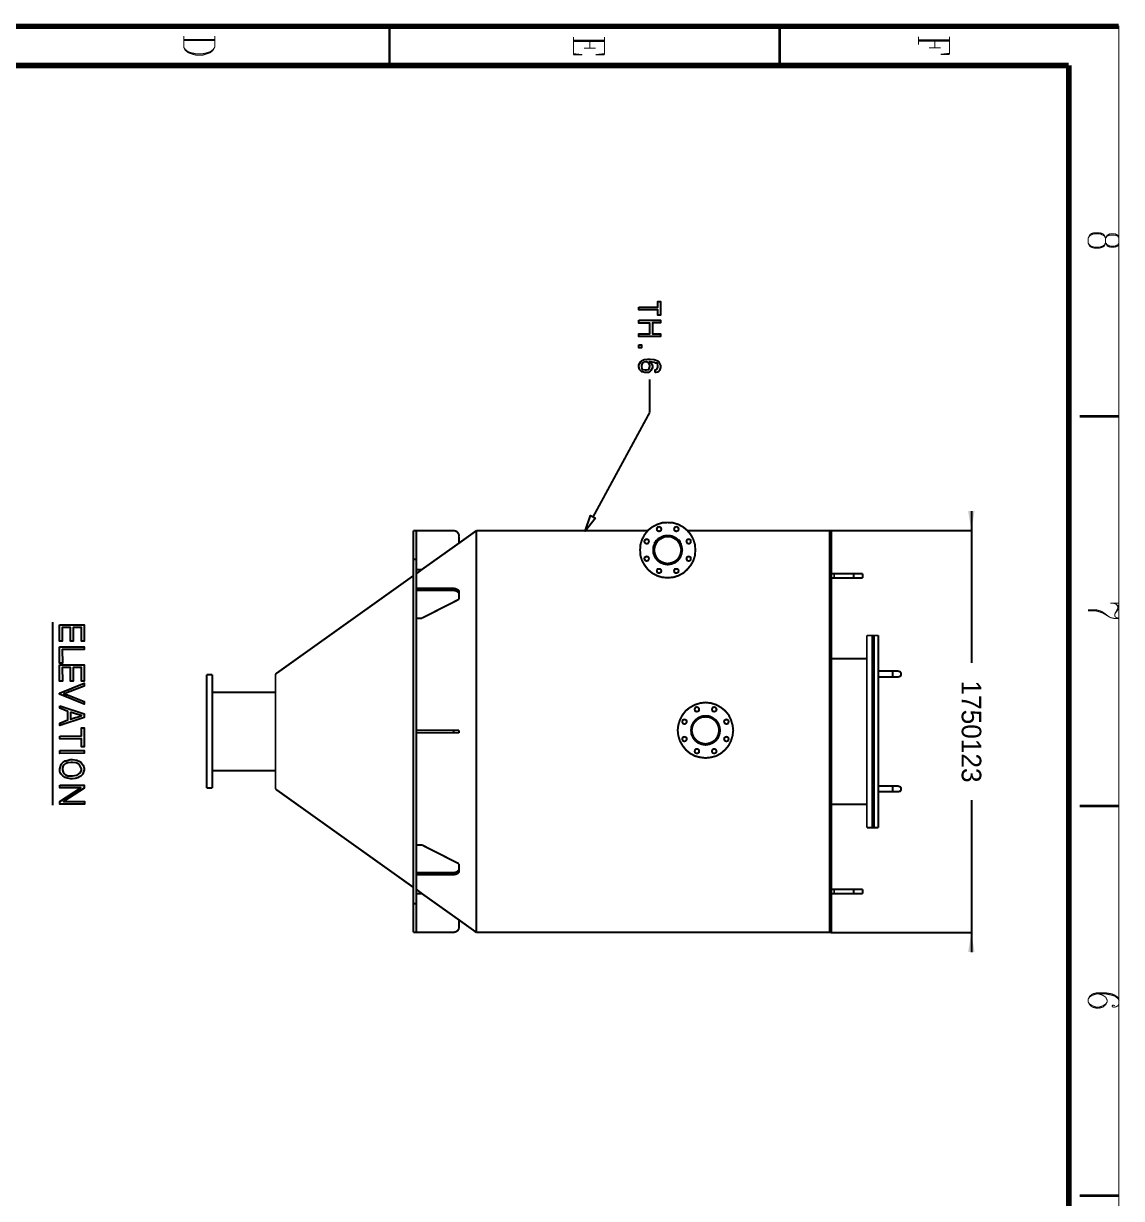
# Model space of a CAD drawing. Extents: x 0.1 to 11.6, y 0.3 to 16.2.
# Drawn here: x 5.98 to 11.58, y 10.24 to 16.23 of the extents above; entities that cross this region are included whole.
import ezdxf

# ---------------------------------------------------------------- set-up
doc = ezdxf.new("R2010")
doc.units = 0
doc.header["$MEASUREMENT"] = 0
doc.dimstyles.get("Standard").update_dxf_attribs({"dimtxt": 0.1, "dimasz": 0.1, "dimexe": 1.25, "dimexo": 0.625, "dimtad": 1, "dimtih": 1, "dimtxsty": 'Standard', "dimcen": 2.5, "dimazin": 3, "dimtfac": 1, "dimtmove": 0, "dimatfit": 3})

# ---------------------------------------------------------------- blocks, each defined once
blk = doc.blocks.new('_CLOSEDFILLED')
at = {"color": 0, "linetype": 'BYBLOCK'}
blk.add_solid([(-1, 0.164), (0, 0), (-1, -0.164)], dxfattribs=at)
blk = doc.blocks.new('*D2')
for p, q in [((10.8182, 13.7467), (10.8182, 12.9717)), ((10.1033, 13.6467), (10.8182, 13.6467)), ((10.8182, 12.2717), (10.8182, 11.4967)), ((10.1033, 11.5967), (10.8182, 11.5967))]:
    blk.add_line(p, q)
at = {"layer": 'Defpoints'}
for p in [(10.1033, 13.6467), (10.8182, 13.6467), (10.1033, 11.5967)]:
    blk.add_point(p, dxfattribs=at)
at = {"xscale": 0.1, "yscale": 0.1}
for p, rotation in [((10.8182, 13.6467), 270), ((10.8182, 11.5967), 90)]:
    blk.add_blockref('_CLOSEDFILLED', p, dxfattribs=dict(at, rotation=rotation))
at = {"insert": (10.8182, 12.6217), "char_height": 0.1, "attachment_point": 5, "rotation": 270}
blk.add_mtext('1750123', dxfattribs=at)

msp = doc.modelspace()

# ---------------------------------------------------------------- linework, layer by layer
at = {"color": 0}
for points, const_width in [([(0.155003, 16.22), (11.57, 16.22)], 0.028333), ([(7.84999, 16.02), (7.84999, 16.22)], 0.013333), ([(9.84, 16.02), (9.84, 16.22)], 0.013333), ([(6.80003, 16.1133), (6.80003, 16.17)], 0.005208), ([(6.95833, 16.1533), (6.80003, 16.1533)], 0.005208), ([(6.95833, 16.1467), (6.80003, 16.1467)], 0.005208), ([(6.95833, 16.17), (6.95833, 16.1133)], 0.005208), ([(8.78836, 16.165), (8.78836, 16.075)], 0.005208), ([(8.94667, 16.1483), (8.78836, 16.1483)], 0.005208), ([(8.94667, 16.1417), (8.78836, 16.1417)], 0.005208), ([(8.87169, 16.1417), (8.87169, 16.1083)], 0.005208), ([(8.94667, 16.165), (8.94667, 16.075)], 0.005208), ([(10.5483, 16.1667), (10.5483, 16.1267)], 0.005208), ([(10.7067, 16.15), (10.5483, 16.15)], 0.005208), ([(10.7067, 16.1433), (10.5483, 16.1433)], 0.005208), ([(10.6317, 16.1433), (10.6317, 16.11)], 0.005208), ([(10.7067, 16.1667), (10.7067, 16.0767)], 0.005208), ([(6.80832, 16.0967), (6.80003, 16.1133)], 0.005208), ([(6.80832, 16.1017), (6.80003, 16.1133)], 0.005208), ([(6.82335, 16.09), (6.80832, 16.1017)], 0.005208), ([(6.82335, 16.085), (6.80832, 16.0967)], 0.005208), ([(6.83832, 16.085), (6.82335, 16.09)], 0.005208), ([(6.83832, 16.08), (6.82335, 16.085)], 0.005208), ([(6.86003, 16.08), (6.83832, 16.085)], 0.005208), ([(6.86003, 16.0733), (6.83832, 16.08)], 0.005208), ([(6.89833, 16.08), (6.86003, 16.08)], 0.005208), ([(6.89833, 16.0733), (6.86003, 16.0733)], 0.005208), ([(6.91997, 16.085), (6.89833, 16.08)], 0.005208), ([(6.91997, 16.08), (6.89833, 16.0733)], 0.005208), ([(6.935, 16.09), (6.91997, 16.085)], 0.005208), ([(6.935, 16.085), (6.91997, 16.08)], 0.005208), ([(6.94997, 16.1017), (6.935, 16.09)], 0.005208), ([(6.94997, 16.0967), (6.935, 16.085)], 0.005208), ([(6.95833, 16.1133), (6.94997, 16.0967)], 0.005208), ([(6.95833, 16.1133), (6.94997, 16.1017)], 0.005208), ([(8.83333, 16.075), (8.78836, 16.08)], 0.005208), ([(8.78836, 16.075), (8.83333, 16.075)], 0.005208), ([(8.90169, 16.1083), (8.84169, 16.1083)], 0.005208), ([(8.90169, 16.075), (8.94667, 16.08)], 0.005208), ([(8.94667, 16.075), (8.90169, 16.075)], 0.005208), ([(10.6617, 16.11), (10.6017, 16.11)], 0.005208), ([(10.6617, 16.0767), (10.7067, 16.0817)], 0.005208), ([(10.7067, 16.0767), (10.6617, 16.0767)], 0.005208), ([(0.398329, 16.02), (11.315, 16.02)], 0.028333), ([(11.315, 16.02), (11.315, 0.516656)], 0.028333), ([(11.4434, 15.1667), (11.4283, 15.1617)], 0.005208), ([(11.4733, 15.1667), (11.4434, 15.1667)], 0.005208), ([(11.4883, 15.1617), (11.4733, 15.1667)], 0.005208), ([(11.4217, 15.155), (11.4134, 15.1383)], 0.005208), ([(11.4217, 15.15), (11.4134, 15.1383)], 0.005208), ([(11.4134, 15.1383), (11.4134, 15.115)], 0.005208), ([(11.4134, 15.115), (11.4217, 15.0983)], 0.005208), ([(11.4134, 15.115), (11.4217, 15.105)], 0.005208), ([(11.4283, 15.1617), (11.4217, 15.155)], 0.005208), ([(11.4283, 15.155), (11.4217, 15.15)], 0.005208), ([(11.4217, 15.105), (11.4283, 15.0983)], 0.005208), ([(11.4434, 15.1617), (11.4283, 15.155)], 0.005208), ([(11.4733, 15.1617), (11.4434, 15.1617)], 0.005208), ([(11.4883, 15.155), (11.4733, 15.1617)], 0.005208), ([(11.4967, 15.155), (11.4883, 15.1617)], 0.005208), ([(11.4967, 15.15), (11.4883, 15.155)], 0.005208), ([(11.4883, 15.0983), (11.4967, 15.105)], 0.005208), ([(11.5033, 15.1383), (11.4967, 15.155)], 0.005208), ([(11.5033, 15.1383), (11.4967, 15.15)], 0.005208), ([(11.4967, 15.0983), (11.5033, 15.115)], 0.005208), ([(11.4967, 15.105), (11.5033, 15.115)], 0.005208), ([(11.5117, 15.155), (11.5033, 15.1383)], 0.005208), ([(11.5117, 15.15), (11.5033, 15.1383)], 0.005208), ([(11.5033, 15.1383), (11.5033, 15.115)], 0.005208), ([(11.5033, 15.115), (11.5117, 15.0983)], 0.005208), ([(11.5033, 15.115), (11.5117, 15.105)], 0.005208), ([(11.5267, 15.1617), (11.5117, 15.155)], 0.005208), ([(11.5267, 15.155), (11.5117, 15.15)], 0.005208), ([(11.5117, 15.105), (11.5267, 15.0983)], 0.005208), ([(11.55, 15.1617), (11.5267, 15.1617)], 0.005208), ([(11.55, 15.155), (11.5267, 15.155)], 0.005208), ([(11.565, 15.155), (11.55, 15.1617)], 0.005208), ([(11.565, 15.15), (11.55, 15.155)], 0.005208), ([(11.55, 15.0983), (11.565, 15.105)], 0.005208), ([(11.5717, 15.1383), (11.565, 15.155)], 0.005208), ([(11.5717, 15.1383), (11.565, 15.15)], 0.005208), ([(11.565, 15.0983), (11.5717, 15.115)], 0.005208), ([(11.565, 15.105), (11.5717, 15.115)], 0.005208), ([(11.4217, 15.0983), (11.4283, 15.0933)], 0.005208), ([(11.4283, 15.0983), (11.4434, 15.0933)], 0.005208), ([(11.4283, 15.0933), (11.4434, 15.0883)], 0.005208), ([(11.4434, 15.0933), (11.4733, 15.0933)], 0.005208), ([(11.4434, 15.0883), (11.4733, 15.0883)], 0.005208), ([(11.4733, 15.0933), (11.4883, 15.0983)], 0.005208), ([(11.4733, 15.0883), (11.4883, 15.0933)], 0.005208), ([(11.4883, 15.0933), (11.4967, 15.0983)], 0.005208), ([(11.5117, 15.0983), (11.5267, 15.0933)], 0.005208), ([(11.5267, 15.0983), (11.55, 15.0983)], 0.005208), ([(11.5267, 15.0933), (11.55, 15.0933)], 0.005208), ([(11.55, 15.0933), (11.565, 15.0983)], 0.005208), ([(9.17665, 14.2483), (9.17665, 14.4183)], 0.01), ([(8.88835, 13.7167), (9.17665, 14.2483)], 0.01), ([(11.37, 14.23), (11.57, 14.23)], 0.013333), ([(7.97168, 13.6467), (7.98665, 13.6467)], 0.01), ([(7.97168, 13.5), (7.97168, 13.6467)], 0.01), ([(7.98665, 13.6467), (8.17665, 13.6467)], 0.01), ([(7.98665, 13.6467), (7.98665, 13.5)], 0.01), ([(8.20503, 13.6166), (8.20335, 13.6283), (8.19667, 13.6383), (8.18832, 13.645), (8.17665, 13.6467)], 0.01), ([(8.29335, 13.6467), (8.20503, 13.5833)], 0.01), ([(8.20503, 13.6166), (8.20503, 13.5833)], 0.01), ([(9.16835, 13.6467), (8.29335, 13.6467)], 0.01), ([(8.29335, 13.6467), (8.29335, 11.5967)], 0.01), ([(9.16835, 13.6467), (8.29335, 13.6467)], 0.01), ([(9.25836, 13.62), (9.25667, 13.62), (9.25499, 13.62), (9.25331, 13.62), (9.25168, 13.62), (9.25168, 13.6183), (9.25, 13.6183), (9.24832, 13.6183), (9.24669, 13.6183), (9.24501, 13.6166), (9.24333, 13.6166), (9.24164, 13.6166), (9.24001, 13.615), (9.23833, 13.615), (9.23665, 13.6133), (9.23503, 13.6133), (9.23335, 13.6117), (9.23167, 13.6117), (9.22999, 13.61), (9.22835, 13.61), (9.22835, 13.6083), (9.22667, 13.6083), (9.22499, 13.6067), (9.22331, 13.6067), (9.22331, 13.605), (9.22168, 13.605), (9.22168, 13.6033), (9.22, 13.6033), (9.21832, 13.6017), (9.21832, 13.6), (9.21669, 13.6), (9.215, 13.5983), (9.21332, 13.5967), (9.21332, 13.595), (9.21164, 13.595), (9.21164, 13.5933), (9.21001, 13.5933), (9.21001, 13.5917), (9.20833, 13.59), (9.20665, 13.5883), (9.20665, 13.5866), (9.20503, 13.5866), (9.20503, 13.585), (9.20503, 13.5833), (9.20335, 13.5833), (9.20335, 13.5817)], 0.01), ([(9.23665, 13.605), (9.23833, 13.605)], 0.01), ([(9.33664, 13.5783), (9.33664, 13.58), (9.33501, 13.5817), (9.33333, 13.5833), (9.33333, 13.585), (9.33165, 13.5866), (9.33165, 13.5883), (9.33003, 13.5883), (9.33003, 13.59), (9.33003, 13.5917), (9.32835, 13.5917), (9.32835, 13.5933), (9.32667, 13.5933), (9.32667, 13.595), (9.32497, 13.595), (9.32497, 13.5967), (9.32335, 13.5967), (9.32335, 13.5983), (9.32167, 13.5983), (9.32167, 13.6), (9.31999, 13.6017), (9.31836, 13.6017), (9.31836, 13.6033), (9.31668, 13.6033), (9.315, 13.605), (9.31332, 13.6067), (9.31168, 13.6083), (9.31, 13.6083), (9.31, 13.61), (9.30832, 13.61), (9.30664, 13.6117), (9.30501, 13.6117), (9.30333, 13.6133), (9.30165, 13.6133), (9.30003, 13.615), (9.29833, 13.615), (9.29665, 13.615), (9.29665, 13.6166), (9.29497, 13.6166), (9.29335, 13.6166)], 0.01), ([(9.30165, 13.605), (9.30333, 13.605)], 0.01), ([(10.095, 13.6467), (9.37001, 13.6467)], 0.01), ([(10.02, 13.6467), (9.37001, 13.6467)], 0.01), ([(10.1033, 13.6467), (10.095, 13.6467)], 0.01), ([(10.095, 13.6467), (10.095, 11.5967)], 0.01), ([(10.1033, 13.6467), (10.1033, 11.5967)], 0.01), ([(8.20503, 13.5833), (8.01497, 13.4483)], 0.01), ([(7.98665, 13.5), (7.97168, 13.5)], 0.01), ([(7.97168, 13.5), (7.97168, 11.7433)], 0.01), ([(7.98665, 13.5), (7.98665, 11.7433)], 0.01), ([(8.01497, 13.4483), (7.98665, 13.4267)], 0.01), ([(8.01497, 13.4483), (7.98665, 13.4483)], 0.01), ([(10.1033, 13.4267), (10.1183, 13.4267)], 0.01), ([(10.1183, 13.4267), (10.1183, 13.405)], 0.01), ([(10.1183, 13.4267), (10.2183, 13.4267)], 0.01), ([(10.2183, 13.4267), (10.2183, 13.405)], 0.01), ([(10.2183, 13.4267), (10.2633, 13.4267)], 0.01), ([(10.2633, 13.405), (10.2633, 13.4267)], 0.01), ([(7.97168, 13.4167), (7.26833, 12.915)], 0.01), ([(10.1033, 13.405), (10.1183, 13.405)], 0.01), ([(10.1183, 13.405), (10.2183, 13.405)], 0.01), ([(10.2183, 13.405), (10.2633, 13.405)], 0.01), ([(7.98665, 13.3517), (8.17665, 13.3517)], 0.01), ([(7.98665, 13.3417), (8.17665, 13.3417)], 0.01), ([(8.17665, 13.3517), (8.17665, 13.3417)], 0.01), ([(8.17665, 13.3517), (8.18001, 13.3517), (8.185, 13.35), (8.18832, 13.35), (8.19168, 13.3483), (8.19499, 13.3467), (8.19835, 13.345), (8.20167, 13.3417), (8.20335, 13.34), (8.20503, 13.3366), (8.20503, 13.3333), (8.20503, 13.3317)], 0.01), ([(8.17665, 13.3417), (8.18001, 13.3417), (8.185, 13.34), (8.18832, 13.34), (8.19168, 13.3383), (8.19499, 13.3366), (8.19835, 13.3333), (8.20167, 13.3317), (8.20335, 13.3283), (8.20503, 13.3267), (8.20503, 13.3233), (8.20503, 13.32)], 0.01), ([(8.20503, 13.3317), (8.20503, 13.32)], 0.01), ([(8.20503, 13.32), (8.20503, 13.2967)], 0.01), ([(8.20503, 13.2967), (8.01497, 13.2)], 0.01), ([(11.5717, 13.2767), (11.5267, 13.2767)], 0.005208), ([(11.5417, 13.2767), (11.5566, 13.2717)], 0.005208), ([(11.5717, 13.25), (11.55, 13.2217)], 0.005208), ([(11.565, 13.25), (11.55, 13.2217)], 0.005208), ([(11.5566, 13.2717), (11.5717, 13.26)], 0.005208), ([(11.5566, 13.2717), (11.565, 13.26)], 0.005208), ([(11.565, 13.26), (11.565, 13.25)], 0.005208), ([(8.01497, 13.2), (7.98665, 13.2)], 0.01), ([(11.4517, 13.2433), (11.4134, 13.2433)], 0.005208), ([(11.4517, 13.2383), (11.4134, 13.2383)], 0.005208), ([(11.4733, 13.2383), (11.4517, 13.2433)], 0.005208), ([(11.4733, 13.2317), (11.4517, 13.2383)], 0.005208), ([(11.4883, 13.2317), (11.4733, 13.2383)], 0.005208), ([(11.4883, 13.2267), (11.4733, 13.2317)], 0.005208), ([(11.5267, 13.2033), (11.4883, 13.2317)], 0.005208), ([(11.5267, 13.2033), (11.4883, 13.2267)], 0.005208), ([(11.55, 13.1983), (11.5267, 13.2033)], 0.005208), ([(11.55, 13.2217), (11.55, 13.21)], 0.005208), ([(11.55, 13.21), (11.5566, 13.2033)], 0.005208), ([(11.5717, 13.1983), (11.55, 13.1983)], 0.005208), ([(11.5566, 13.2033), (11.5717, 13.1983)], 0.005208), ([(6.13167, 13.18), (6.13167, 12.245)], 0.01), ([(10.3133, 13.1117), (10.285, 13.1117)], 0.01), ([(10.285, 12.1317), (10.285, 13.1117)], 0.01), ([(10.3217, 13.1117), (10.3133, 13.1117)], 0.01), ([(10.3133, 12.1317), (10.3133, 13.1117)], 0.01), ([(10.3433, 13.1117), (10.3217, 13.1117)], 0.01), ([(10.3217, 12.1317), (10.3217, 13.1117)], 0.01), ([(10.3433, 12.1317), (10.3433, 13.1117)], 0.01), ([(10.285, 12.9933), (10.1033, 12.9933)], 0.01), ([(6.94667, 12.9117), (6.91667, 12.9117)], 0.01), ([(6.91667, 12.9117), (6.91667, 12.3333)], 0.01), ([(6.94667, 12.9117), (6.94667, 12.3333)], 0.01), ([(7.26833, 12.915), (7.26833, 12.3283)], 0.01), ([(10.4167, 12.93), (10.3433, 12.93)], 0.01), ([(10.3433, 12.9), (10.4167, 12.9)], 0.01), ([(10.445, 12.93), (10.4167, 12.93)], 0.01), ([(10.4167, 12.93), (10.4167, 12.9)], 0.01), ([(10.4167, 12.9), (10.445, 12.9)], 0.01), ([(10.445, 12.9), (10.455, 12.9033), (10.46, 12.91), (10.46, 12.9183), (10.455, 12.9267), (10.445, 12.93)], 0.01), ([(7.26833, 12.8217), (6.94667, 12.8217)], 0.01), ([(10.3433, 12.71), (10.3433, 12.7167)], 0.01), ([(10.3433, 12.5333), (10.3433, 12.71)], 0.01), ([(10.3433, 12.71), (10.345, 12.71)], 0.01), ([(9.47331, 12.7017), (9.46164, 12.7017)], 0.01), ([(7.98665, 12.6283), (7.98665, 12.615)], 0.01), ([(7.98665, 12.6283), (8.17665, 12.6283)], 0.01), ([(7.98665, 12.615), (8.17665, 12.615)], 0.01), ([(8.17665, 12.6283), (8.17665, 12.615)], 0.01), ([(8.17665, 12.6283), (8.20503, 12.6283)], 0.01), ([(8.17665, 12.615), (8.20503, 12.615)], 0.01), ([(8.20503, 12.6283), (8.20503, 12.615)], 0.01), ([(9.46164, 12.555), (9.47331, 12.555)], 0.01), ([(10.3433, 12.5267), (10.3433, 12.5333)], 0.01), ([(10.3433, 12.5333), (10.345, 12.5333)], 0.01), ([(6.94667, 12.4217), (7.26833, 12.4217)], 0.01), ([(6.91667, 12.3333), (6.94667, 12.3333)], 0.01), ([(7.26833, 12.3283), (7.97168, 11.8267)], 0.01), ([(10.4167, 12.3433), (10.3433, 12.3433)], 0.01), ([(10.3433, 12.315), (10.4167, 12.315)], 0.01), ([(10.445, 12.3433), (10.4167, 12.3433)], 0.01), ([(10.4167, 12.3433), (10.4167, 12.315)], 0.01), ([(10.4167, 12.315), (10.445, 12.315)], 0.01), ([(10.445, 12.315), (10.455, 12.3167), (10.46, 12.325), (10.46, 12.3333), (10.455, 12.34), (10.445, 12.3433)], 0.01), ([(10.1033, 12.25), (10.285, 12.25)], 0.01), ([(11.37, 12.2416), (11.57, 12.2416)], 0.013333), ([(10.285, 12.1317), (10.3133, 12.1317)], 0.01), ([(10.3133, 12.1317), (10.3217, 12.1317)], 0.01), ([(10.3217, 12.1317), (10.3433, 12.1317)], 0.01), ([(8.01497, 12.0433), (7.98665, 12.0433)], 0.01), ([(8.20503, 11.9467), (8.01497, 12.0433)], 0.01), ([(8.20503, 11.9233), (8.20503, 11.9467)], 0.01), ([(7.98665, 11.9017), (8.17665, 11.9017)], 0.01), ([(7.98665, 11.8917), (8.17665, 11.8917)], 0.01), ([(8.17665, 11.9017), (8.18001, 11.9017), (8.185, 11.9033), (8.18832, 11.9033), (8.19168, 11.905), (8.19499, 11.9067), (8.19835, 11.91), (8.20167, 11.9117), (8.20335, 11.915), (8.20503, 11.9167), (8.20503, 11.92), (8.20503, 11.9233)], 0.01), ([(8.17665, 11.8917), (8.18001, 11.8917), (8.185, 11.8933), (8.18832, 11.8933), (8.19168, 11.895), (8.19499, 11.8967), (8.19835, 11.8983), (8.20167, 11.9017), (8.20335, 11.9033), (8.20503, 11.9067), (8.20503, 11.91), (8.20503, 11.9134)], 0.01), ([(8.17665, 11.9017), (8.17665, 11.8917)], 0.01), ([(8.20503, 11.9233), (8.20503, 11.9134)], 0.01), ([(7.98665, 11.8167), (8.01497, 11.795)], 0.01), ([(10.1033, 11.8167), (10.1183, 11.8167)], 0.01), ([(10.1183, 11.8167), (10.1183, 11.795)], 0.01), ([(10.1183, 11.8167), (10.2183, 11.8167)], 0.01), ([(10.2183, 11.8167), (10.2183, 11.795)], 0.01), ([(10.2183, 11.8167), (10.2633, 11.8167)], 0.01), ([(10.2633, 11.795), (10.2633, 11.8167)], 0.01), ([(8.01497, 11.795), (7.98665, 11.795)], 0.01), ([(8.20503, 11.66), (8.01497, 11.795)], 0.01), ([(10.1033, 11.795), (10.1183, 11.795)], 0.01), ([(10.1183, 11.795), (10.2183, 11.795)], 0.01), ([(10.2183, 11.795), (10.2633, 11.795)], 0.01), ([(7.97168, 11.7433), (7.98665, 11.7433)], 0.01), ([(7.97168, 11.5967), (7.97168, 11.7433)], 0.01), ([(7.98665, 11.7433), (7.98665, 11.5967)], 0.01), ([(8.17665, 11.5967), (8.18832, 11.6), (8.19667, 11.605), (8.20335, 11.615), (8.20503, 11.6267)], 0.01), ([(8.20503, 11.66), (8.29335, 11.5967)], 0.01), ([(8.20503, 11.6267), (8.20503, 11.66)], 0.01), ([(7.98665, 11.5967), (7.97168, 11.5967)], 0.01), ([(7.98665, 11.5967), (8.17665, 11.5967)], 0.01), ([(8.29335, 11.5967), (10.095, 11.5967)], 0.01), ([(10.095, 11.5967), (10.1033, 11.5967)], 0.01), ([(11.4217, 11.2717), (11.4134, 11.255)], 0.005208), ([(11.4367, 11.2833), (11.4217, 11.2717)], 0.005208), ([(11.4367, 11.2767), (11.4217, 11.2667)], 0.005208), ([(11.4583, 11.2884), (11.4367, 11.2833)], 0.005208), ([(11.4583, 11.2833), (11.4367, 11.2767)], 0.005208), ([(11.5033, 11.2884), (11.4583, 11.2884)], 0.005208), ([(11.5033, 11.2833), (11.4583, 11.2833)], 0.005208), ([(11.4883, 11.2767), (11.4667, 11.2833)], 0.005208), ([(11.5033, 11.2667), (11.4883, 11.2767)], 0.005208), ([(11.535, 11.2833), (11.5033, 11.2884)], 0.005208), ([(11.535, 11.2767), (11.5033, 11.2833)], 0.005208), ([(11.55, 11.2767), (11.535, 11.2833)], 0.005208), ([(11.55, 11.2717), (11.535, 11.2767)], 0.005208), ([(11.565, 11.2667), (11.55, 11.2767)], 0.005208), ([(11.565, 11.26), (11.55, 11.2717)], 0.005208), ([(11.4217, 11.2667), (11.4134, 11.255)], 0.005208), ([(11.4134, 11.255), (11.4134, 11.2433)], 0.005208), ([(11.4134, 11.2433), (11.4217, 11.2267)], 0.005208), ([(11.4134, 11.2433), (11.4217, 11.2317)], 0.005208), ([(11.4217, 11.2317), (11.4367, 11.2217)], 0.005208), ([(11.4217, 11.2267), (11.4367, 11.215)], 0.005208), ([(11.4367, 11.2217), (11.4583, 11.215)], 0.005208), ([(11.4367, 11.215), (11.4583, 11.21)], 0.005208), ([(11.4583, 11.215), (11.4667, 11.215)], 0.005208), ([(11.4583, 11.21), (11.4667, 11.21)], 0.005208), ([(11.4667, 11.215), (11.4883, 11.2217)], 0.005208), ([(11.4667, 11.21), (11.4883, 11.215)], 0.005208), ([(11.4883, 11.2217), (11.5033, 11.2317)], 0.005208), ([(11.4883, 11.215), (11.5033, 11.2267)], 0.005208), ([(11.5117, 11.25), (11.5033, 11.2667)], 0.005208), ([(11.5033, 11.2267), (11.5117, 11.2433)], 0.005208), ([(11.5033, 11.2317), (11.5117, 11.2433)], 0.005208), ([(11.5117, 11.2433), (11.5117, 11.25)], 0.005208), ([(11.5417, 11.2267), (11.535, 11.2217)], 0.005208), ([(11.535, 11.2217), (11.5417, 11.215)], 0.005208), ([(11.55, 11.2217), (11.5417, 11.2267)], 0.005208), ([(11.5417, 11.215), (11.55, 11.215)], 0.005208), ([(11.55, 11.215), (11.565, 11.2217)], 0.005208), ([(11.5717, 11.25), (11.565, 11.2667)], 0.005208), ([(11.5717, 11.25), (11.565, 11.26)], 0.005208), ([(11.565, 11.2217), (11.5717, 11.2317)], 0.005208), ([(11.37, 10.2533), (11.57, 10.2533)], 0.013333)]:
    msp.add_lwpolyline(points, dxfattribs=dict(at, const_width=const_width))
for points, const_width in [([(0.155003, 16.22), (11.57, 16.22), (11.57, 0.310004), (0.155003, 0.310004), (0.155003, 16.22)], 0.005208), ([(9.26833, 13.4067), (9.29665, 13.4083), (9.32335, 13.4167), (9.34831, 13.43), (9.36833, 13.4483), (9.38667, 13.47), (9.40001, 13.4933), (9.40831, 13.52), (9.41, 13.5483), (9.40831, 13.575), (9.40001, 13.6017), (9.38667, 13.6267), (9.36833, 13.6483), (9.34831, 13.665), (9.32335, 13.6783), (9.29665, 13.6867), (9.26833, 13.6883), (9.24164, 13.6867), (9.215, 13.6783), (9.19, 13.665), (9.16835, 13.6483), (9.15169, 13.6267), (9.13835, 13.6017), (9.12999, 13.575), (9.12831, 13.5483), (9.12999, 13.52), (9.13835, 13.4933), (9.15169, 13.47), (9.16835, 13.4483), (9.19, 13.43), (9.215, 13.4167), (9.24164, 13.4083), (9.26833, 13.4067)], 0.01), ([(9.22499, 13.6433), (9.22999, 13.645), (9.23503, 13.6483), (9.23665, 13.655), (9.23503, 13.66), (9.22999, 13.665), (9.22499, 13.6667), (9.21832, 13.665), (9.215, 13.66), (9.21332, 13.655), (9.215, 13.6483), (9.21832, 13.645), (9.22499, 13.6433)], 0.01), ([(9.31332, 13.6433), (9.31836, 13.645), (9.32335, 13.6483), (9.32497, 13.655), (9.32335, 13.66), (9.31836, 13.665), (9.31332, 13.6667), (9.30664, 13.665), (9.30333, 13.66), (9.30165, 13.655), (9.30333, 13.6483), (9.30664, 13.645), (9.31332, 13.6433)], 0.01), ([(9.26833, 13.475), (9.28836, 13.4767), (9.30501, 13.485), (9.32167, 13.4967), (9.33333, 13.5117), (9.34, 13.5283), (9.34169, 13.5483), (9.34, 13.5667), (9.33333, 13.585), (9.32167, 13.6), (9.30501, 13.6117), (9.28836, 13.6183), (9.26833, 13.6217), (9.25, 13.6183), (9.23167, 13.6117), (9.21669, 13.6), (9.20503, 13.585), (9.19835, 13.5667), (9.19499, 13.5483), (9.19835, 13.5283), (9.20503, 13.5117), (9.21669, 13.4967), (9.23167, 13.485), (9.25, 13.4767), (9.26833, 13.475)], 0.01), ([(9.26833, 13.4733), (9.28836, 13.4767), (9.30664, 13.4833), (9.32167, 13.495), (9.33333, 13.51), (9.34, 13.5283), (9.34332, 13.5483), (9.34, 13.5667), (9.33333, 13.585), (9.32167, 13.6), (9.30664, 13.6117), (9.28836, 13.62), (9.26833, 13.6217), (9.25, 13.62), (9.23167, 13.6117), (9.21669, 13.6), (9.20503, 13.585), (9.19667, 13.5667), (9.19499, 13.5483), (9.19667, 13.5283), (9.20503, 13.51), (9.21669, 13.495), (9.23167, 13.4833), (9.25, 13.4767), (9.26833, 13.4733)], 0.01), ([(9.26833, 13.4783), (9.28668, 13.4817), (9.30333, 13.4883), (9.31836, 13.4983), (9.32835, 13.5133), (9.33501, 13.53), (9.33832, 13.5483), (9.33501, 13.565), (9.32835, 13.5817), (9.31836, 13.5967), (9.30333, 13.6067), (9.28668, 13.615), (9.26833, 13.6166), (9.25168, 13.615), (9.23503, 13.6067), (9.22, 13.5967), (9.21001, 13.5817), (9.20335, 13.565), (9.19997, 13.5483), (9.20335, 13.53), (9.21001, 13.5133), (9.22, 13.4983), (9.23503, 13.4883), (9.25168, 13.4817), (9.26833, 13.4783)], 0.01), ([(9.16168, 13.58), (9.16835, 13.5817), (9.17165, 13.5866), (9.17333, 13.5917), (9.17165, 13.5983), (9.16835, 13.6017), (9.16168, 13.6033), (9.15668, 13.6017), (9.15169, 13.5983), (9.15001, 13.5917), (9.15169, 13.5866), (9.15668, 13.5817), (9.16168, 13.58)], 0.01), ([(9.37668, 13.58), (9.38167, 13.5817), (9.38667, 13.5866), (9.38667, 13.5917), (9.38667, 13.5983), (9.38167, 13.6017), (9.37668, 13.6033), (9.37001, 13.6017), (9.36664, 13.5983), (9.36501, 13.5917), (9.36664, 13.5866), (9.37001, 13.5817), (9.37668, 13.58)], 0.01), ([(9.16168, 13.4916), (9.16835, 13.4933), (9.17165, 13.4983), (9.17333, 13.5033), (9.17165, 13.51), (9.16835, 13.5133), (9.16168, 13.515), (9.15668, 13.5133), (9.15169, 13.51), (9.15001, 13.5033), (9.15169, 13.4983), (9.15668, 13.4933), (9.16168, 13.4916)], 0.01), ([(9.37668, 13.4916), (9.38167, 13.4933), (9.38667, 13.4983), (9.38667, 13.5033), (9.38667, 13.51), (9.38167, 13.5133), (9.37668, 13.515), (9.37001, 13.5133), (9.36664, 13.51), (9.36501, 13.5033), (9.36664, 13.4983), (9.37001, 13.4933), (9.37668, 13.4916)], 0.01), ([(9.22499, 13.43), (9.22999, 13.4316), (9.23503, 13.435), (9.23665, 13.4417), (9.23503, 13.4467), (9.22999, 13.4517), (9.22499, 13.4517), (9.21832, 13.4517), (9.215, 13.4467), (9.21332, 13.4417), (9.215, 13.435), (9.21832, 13.4316), (9.22499, 13.43)], 0.01), ([(9.31332, 13.43), (9.31836, 13.4316), (9.32335, 13.435), (9.32497, 13.4417), (9.32335, 13.4467), (9.31836, 13.4517), (9.31332, 13.4517), (9.30664, 13.4517), (9.30333, 13.4467), (9.30165, 13.4417), (9.30333, 13.435), (9.30664, 13.4316), (9.31332, 13.43)], 0.01), ([(9.46164, 12.4867), (9.49001, 12.49), (9.51665, 12.4967), (9.53999, 12.51), (9.56168, 12.5283), (9.58003, 12.55), (9.59169, 12.5733), (9.59999, 12.6), (9.60335, 12.6283), (9.59999, 12.655), (9.59169, 12.6816), (9.58003, 12.7067), (9.56168, 12.7283), (9.53999, 12.745), (9.51665, 12.7584), (9.49001, 12.7667), (9.46164, 12.77), (9.435, 12.7667), (9.40831, 12.7584), (9.38336, 12.745), (9.36165, 12.7283), (9.345, 12.7067), (9.33165, 12.6816), (9.32335, 12.655), (9.31999, 12.6283), (9.32335, 12.6), (9.33165, 12.5733), (9.345, 12.55), (9.36165, 12.5283), (9.38336, 12.51), (9.40831, 12.4967), (9.435, 12.49), (9.46164, 12.4867)], 0.01), ([(9.41835, 12.7233), (9.42333, 12.725), (9.42833, 12.7283), (9.42833, 12.735), (9.42833, 12.74), (9.42333, 12.745), (9.41835, 12.7467), (9.41168, 12.745), (9.40831, 12.74), (9.40668, 12.735), (9.40831, 12.7283), (9.41168, 12.725), (9.41835, 12.7233)], 0.01), ([(9.50667, 12.7233), (9.51167, 12.725), (9.51665, 12.7283), (9.51833, 12.735), (9.51665, 12.74), (9.51167, 12.745), (9.50667, 12.7467), (9.5, 12.745), (9.49669, 12.74), (9.49501, 12.735), (9.49669, 12.7283), (9.5, 12.725), (9.50667, 12.7233)], 0.01), ([(9.35499, 12.66), (9.36003, 12.6617), (9.36501, 12.6667), (9.36664, 12.6717), (9.36501, 12.6783), (9.36003, 12.6816), (9.35499, 12.6833), (9.34831, 12.6816), (9.345, 12.6783), (9.34332, 12.6717), (9.345, 12.6667), (9.34831, 12.6617), (9.35499, 12.66)], 0.01), ([(9.46164, 12.555), (9.47999, 12.5566), (9.49832, 12.565), (9.51335, 12.5767), (9.52501, 12.5917), (9.53331, 12.6083), (9.535, 12.6283), (9.53331, 12.6467), (9.52501, 12.665), (9.51335, 12.68), (9.49832, 12.6917), (9.47999, 12.6983), (9.46164, 12.7017), (9.44336, 12.6983), (9.42503, 12.6917), (9.41, 12.68), (9.39833, 12.665), (9.39165, 12.6467), (9.38835, 12.6283), (9.39165, 12.6083), (9.39833, 12.5917), (9.41, 12.5767), (9.42503, 12.565), (9.44336, 12.5566), (9.46164, 12.555)], 0.01), ([(9.46164, 12.5533), (9.48167, 12.5566), (9.49832, 12.5633), (9.51497, 12.575), (9.52669, 12.59), (9.53331, 12.6083), (9.53668, 12.6283), (9.53331, 12.6467), (9.52669, 12.665), (9.51497, 12.68), (9.49832, 12.6917), (9.48167, 12.7), (9.46164, 12.7017), (9.44336, 12.7), (9.42503, 12.6917), (9.41, 12.68), (9.39833, 12.665), (9.38997, 12.6467), (9.38835, 12.6283), (9.38997, 12.6083), (9.39833, 12.59), (9.41, 12.575), (9.42503, 12.5633), (9.44336, 12.5566), (9.46164, 12.5533)], 0.01), ([(9.46164, 12.5583), (9.47999, 12.5617), (9.49669, 12.5684), (9.51167, 12.5783), (9.52165, 12.5933), (9.52832, 12.61), (9.53168, 12.6283), (9.52832, 12.6467), (9.52165, 12.6634), (9.51167, 12.6767), (9.49669, 12.6883), (9.47999, 12.695), (9.46164, 12.6967), (9.44336, 12.695), (9.42665, 12.6883), (9.41336, 12.6767), (9.40169, 12.6634), (9.39501, 12.6467), (9.39165, 12.6283), (9.39501, 12.61), (9.40169, 12.5933), (9.41336, 12.5783), (9.42665, 12.5684), (9.44336, 12.5617), (9.46164, 12.5583)], 0.01), ([(9.56836, 12.66), (9.57497, 12.6617), (9.57835, 12.6667), (9.58003, 12.6717), (9.57835, 12.6783), (9.57497, 12.6816), (9.56836, 12.6833), (9.56332, 12.6816), (9.55832, 12.6783), (9.55664, 12.6717), (9.55832, 12.6667), (9.56332, 12.6617), (9.56836, 12.66)], 0.01), ([(9.35499, 12.5717), (9.36003, 12.5733), (9.36501, 12.5783), (9.36664, 12.5833), (9.36501, 12.59), (9.36003, 12.5933), (9.35499, 12.595), (9.34831, 12.5933), (9.345, 12.59), (9.34332, 12.5833), (9.345, 12.5783), (9.34831, 12.5733), (9.35499, 12.5717)], 0.01), ([(9.56836, 12.5717), (9.57497, 12.5733), (9.57835, 12.5783), (9.58003, 12.5833), (9.57835, 12.59), (9.57497, 12.5933), (9.56836, 12.595), (9.56332, 12.5933), (9.55832, 12.59), (9.55664, 12.5833), (9.55832, 12.5783), (9.56332, 12.5733), (9.56836, 12.5717)], 0.01), ([(9.41835, 12.51), (9.42333, 12.5117), (9.42833, 12.515), (9.42833, 12.5217), (9.42833, 12.5267), (9.42333, 12.5317), (9.41835, 12.5333), (9.41168, 12.5317), (9.40831, 12.5267), (9.40668, 12.5217), (9.40831, 12.515), (9.41168, 12.5117), (9.41835, 12.51)], 0.01), ([(9.50667, 12.51), (9.51167, 12.5117), (9.51665, 12.515), (9.51833, 12.5217), (9.51665, 12.5267), (9.51167, 12.5317), (9.50667, 12.5333), (9.5, 12.5317), (9.49669, 12.5267), (9.49501, 12.5217), (9.49669, 12.515), (9.5, 12.5117), (9.50667, 12.51)], 0.01)]:
    msp.add_lwpolyline(points, close=True, dxfattribs=dict(at, const_width=const_width))
for points in [[(9.12169, 14.7872), (9.21892, 14.7874), (9.21892, 14.8151), (9.23281, 14.8151), (9.23301, 14.7457), (9.21912, 14.7457), (9.21892, 14.7735), (9.12169, 14.7733), (9.12169, 14.7872)], [(9.12181, 14.7199), (9.23292, 14.7201), (9.23292, 14.7062), (9.19125, 14.7062), (9.19146, 14.6507), (9.23312, 14.6507), (9.23312, 14.6368), (9.12201, 14.6365), (9.12201, 14.6504), (9.17757, 14.6504), (9.17735, 14.706), (9.12179, 14.706), (9.12181, 14.7199)], [(9.12196, 14.594), (9.13585, 14.594), (9.13585, 14.5801), (9.12196, 14.5801), (9.12196, 14.594)], [(9.20562, 14.4529), (9.2054, 14.4668), (9.20643, 14.4671), (9.21419, 14.4711), (9.21474, 14.4717), (9.21468, 14.4721), (9.21929, 14.4815), (9.21929, 14.4846), (9.21929, 14.489), (9.21636, 14.5003), (9.21582, 14.5022), (9.21425, 14.5015), (9.20865, 14.5015), (9.20361, 14.5043), (9.20215, 14.5049), (9.19982, 14.5046), (9.19015, 14.5062), (9.18024, 14.5083), (9.17697, 14.5083), (9.17708, 14.5075), (9.18722, 14.4983), (9.18782, 14.4972), (9.18756, 14.496), (9.19151, 14.4865), (9.19151, 14.4833), (9.19151, 14.4779), (9.18371, 14.4633), (9.18218, 14.4618), (9.18024, 14.4596), (9.17085, 14.4539), (9.16108, 14.4528), (9.15788, 14.4528), (9.15326, 14.4528), (9.14085, 14.4564), (9.13943, 14.4571), (9.13769, 14.4574), (9.12717, 14.4675), (9.12642, 14.4688), (9.12532, 14.4699), (9.12207, 14.4818), (9.12207, 14.4857), (9.12207, 14.4924), (9.13217, 14.5103), (9.13422, 14.5119), (9.13525, 14.5133), (9.14899, 14.5192), (9.16835, 14.5222), (9.17481, 14.5222), (9.17914, 14.5222), (9.20074, 14.5194), (9.21843, 14.5129), (9.22081, 14.511), (9.22271, 14.509), (9.23318, 14.49), (9.23318, 14.4836), (9.23318, 14.4783), (9.227, 14.4642), (9.22581, 14.4628), (9.22407, 14.4606), (9.21636, 14.455), (9.20779, 14.4532), (9.20562, 14.4529)], [(9.15788, 14.5083), (9.15511, 14.5083), (9.14768, 14.506), (9.14681, 14.5054), (9.1454, 14.5044), (9.14079, 14.5015), (9.13917, 14.5012), (9.13878, 14.501), (9.13807, 14.5001), (9.13596, 14.4901), (9.13596, 14.4868), (9.13596, 14.4836), (9.13732, 14.474), (9.14063, 14.4697), (9.1416, 14.4693), (9.14208, 14.4686), (9.15343, 14.4667), (9.15722, 14.4667), (9.16097, 14.4667), (9.17128, 14.4686), (9.17219, 14.469), (9.17236, 14.4693), (9.17518, 14.4744), (9.17763, 14.4842), (9.17763, 14.4872), (9.17763, 14.491), (9.17307, 14.5012), (9.17219, 14.5022), (9.17057, 14.5026), (9.16103, 14.5083), (9.15788, 14.5083)], [(8.90001, 13.71), (8.84831, 13.6433), (8.875, 13.7233), (8.90001, 13.71)], [(6.16667, 13.1661), (6.29167, 13.1663), (6.29189, 13.083), (6.278, 13.083), (6.27778, 13.1524), (6.23611, 13.1524), (6.23633, 13.083), (6.22244, 13.0827), (6.22222, 13.1522), (6.18056, 13.1522), (6.18078, 13.0827), (6.16689, 13.0827), (6.16667, 13.1661)], [(6.16683, 13.0539), (6.29183, 13.0541), (6.29183, 13.0403), (6.18072, 13.04), (6.18093, 12.9706), (6.16704, 12.9706), (6.16683, 13.0539)], [(6.16694, 12.9615), (6.29194, 12.9617), (6.29215, 12.8784), (6.27826, 12.8784), (6.27806, 12.9479), (6.23639, 12.9479), (6.2366, 12.8784), (6.22271, 12.8782), (6.2225, 12.9476), (6.18083, 12.9476), (6.18104, 12.8782), (6.16715, 12.8782), (6.16694, 12.9615)], [(6.1671, 12.8177), (6.2921, 12.8685), (6.2921, 12.8535), (6.20703, 12.8212), (6.20443, 12.8195), (6.19558, 12.816), (6.1894, 12.8151), (6.18793, 12.8147), (6.18892, 12.8136), (6.2054, 12.8088), (6.20703, 12.8082), (6.29232, 12.7758), (6.29232, 12.7606), (6.1671, 12.8116), (6.1671, 12.8177)], [(6.16726, 12.7528), (6.29226, 12.7122), (6.29226, 12.6931), (6.16749, 12.6521), (6.16749, 12.6645), (6.20915, 12.6808), (6.20893, 12.7242), (6.16726, 12.7407), (6.16726, 12.7528)], [(6.22282, 12.7198), (6.22304, 12.6851), (6.24799, 12.6931), (6.24962, 12.693), (6.26188, 12.6965), (6.27588, 12.7019), (6.27838, 12.7027), (6.2761, 12.7028), (6.25526, 12.7101), (6.25342, 12.7107), (6.22282, 12.7198)], [(6.16743, 12.5989), (6.27854, 12.5991), (6.27854, 12.6408), (6.29243, 12.6408), (6.29264, 12.5436), (6.27875, 12.5436), (6.27854, 12.5852), (6.16743, 12.585), (6.16743, 12.5989)], [(6.16764, 12.5244), (6.29264, 12.5246), (6.29264, 12.5107), (6.16764, 12.5105), (6.16764, 12.5244)], [(6.22868, 12.4782), (6.23318, 12.4783), (6.25467, 12.475), (6.27274, 12.4672), (6.27556, 12.465), (6.27751, 12.4626), (6.28711, 12.4493), (6.29286, 12.4334), (6.29292, 12.4298), (6.29286, 12.4269), (6.28619, 12.4063), (6.28489, 12.4044), (6.28304, 12.4018), (6.27453, 12.3933), (6.26492, 12.3882), (6.26253, 12.3873), (6.25922, 12.3857), (6.24593, 12.3819), (6.23324, 12.381), (6.23019, 12.381), (6.22196, 12.381), (6.1996, 12.3862), (6.19721, 12.3873), (6.19467, 12.3878), (6.18431, 12.3941), (6.17654, 12.4032), (6.17529, 12.4051), (6.17339, 12.4061), (6.16878, 12.4156), (6.16792, 12.4261), (6.16792, 12.4296), (6.16786, 12.4314), (6.17453, 12.4533), (6.17594, 12.4552), (6.1766, 12.4567), (6.18457, 12.4646), (6.1959, 12.4714), (6.19829, 12.4723), (6.20042, 12.4727), (6.22157, 12.4782), (6.22868, 12.4782)], [(6.22846, 12.4643), (6.22336, 12.4643), (6.20817, 12.4619), (6.19601, 12.4562), (6.19396, 12.4545), (6.19086, 12.4525), (6.18317, 12.4428), (6.18175, 12.4321), (6.18181, 12.4296), (6.18175, 12.4265), (6.1849, 12.4149), (6.19228, 12.4063), (6.19439, 12.4046), (6.19542, 12.4022), (6.20817, 12.3962), (6.22651, 12.3951), (6.23042, 12.3951), (6.23221, 12.3951), (6.25396, 12.3987), (6.25581, 12.3994), (6.25722, 12.3997), (6.27192, 12.4103), (6.27294, 12.4116), (6.27328, 12.4127), (6.27903, 12.4254), (6.27903, 12.4296), (6.27897, 12.4314), (6.26904, 12.4526), (6.26708, 12.4543), (6.26497, 12.4557), (6.25136, 12.4615), (6.23296, 12.4644), (6.22846, 12.4643)], [(6.16792, 12.3479), (6.29292, 12.3481), (6.29292, 12.3331), (6.18636, 12.2645), (6.29314, 12.2648), (6.29314, 12.2509), (6.16814, 12.2507), (6.16813, 12.2656), (6.27468, 12.3342), (6.16792, 12.334), (6.16792, 12.3479)]]:
    msp.add_lwpolyline(points, close=True, dxfattribs=at)

# ---------------------------------------------------------------- dimensions: what is measured, and where the dimension line sits
at = {"linetype": 'Continuous'}
dim = msp.add_linear_dim(base=(10.818189, 13.6467), p1=(10.1033, 13.6467), p2=(10.1033, 11.5967), angle=90, text='1750123', dimstyle='Standard', dxfattribs=at)
dim.commit()
dim.dimension.update_dxf_attribs({"geometry": '*D2', "text_midpoint": (10.818189, 12.6217), "text_rotation": 270})

doc.saveas('drawing.dxf')
